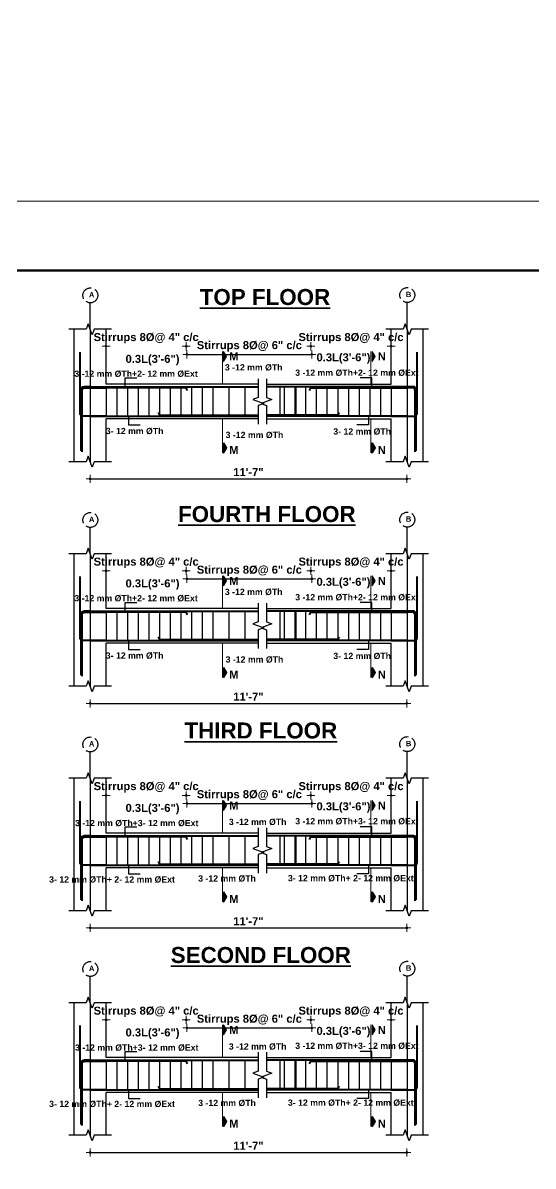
# Model space of a CAD drawing. Header units: inches. Extents: x -12071822 to 12321209, y -1222525 to 1319227.
# Drawn here: x 128736 to 129119, y 49576 to 50433 of the extents above; entities that cross this region are included whole.
import ezdxf
from ezdxf.enums import TextEntityAlignment as Align

# ---------------------------------------------------------------- set-up
doc = ezdxf.new("R2010")
doc.units = ezdxf.units.IN
doc.header["$MEASUREMENT"] = 0
doc.header["$PDMODE"] = 35
doc.linetypes.add('ACAD_ISO02W100', pattern=[15, 12, -3])
for name, color, linetype, lineweight in [('BAR', 5, 'Continuous', 40), ('BORDER', 7, 'Continuous', 60), ('Dimension', 130, 'Continuous', 9), ('Hatch', 9, 'Continuous', 9), ('HATCH1', 4, 'ACAD_ISO02W100', 13), ('TEXT', 255, 'Continuous', 35), ('Window', 3, 'Continuous', 0), ('Windows', 151, 'Continuous', 15)]:
    doc.layers.add(name, color=color, linetype=linetype, lineweight=lineweight)
doc.layers.add('STIRRUP', color=10, linetype='Continuous')
doc.styles.add('1.8 str', font='times.ttf', dxfattribs={"width": 0.8, "height": 6})
doc.styles.add('STYLE1', font='arialbd.ttf')
doc.dimstyles.new('1.4', dxfattribs={"dimscale": 0, "dimtxt": 6, "dimasz": 0.5, "dimexe": 2, "dimexo": 9, "dimgap": 2, "dimtad": 1, "dimdec": 0, "dimlfac": 0.5, "dimzin": 3, "dimdsep": 46, "dimlunit": 4, "dimtxsty": '1.8 str', "dimblk": 'DIM', "dimcen": 3, "dimdle": 3, "dimse1": 1, "dimse2": 1, "dimclrd": 256, "dimclre": 256, "dimclrt": 7, "dimadec": 1, "dimazin": 2, "dimtfac": 1, "dimtdec": 0, "dimtix": 1, "dimtofl": 0, "dimtmove": 2, "dimatfit": 3, "dimldrblk": 'ARROW', "dimfxl": 2, "dimfrac": 2, "dimtolj": 2, "dimtzin": 0, "dimarcsym": 0})

# ---------------------------------------------------------------- blocks, each defined once
blk = doc.blocks.new('DIM')
at = {"layer": 'Dimension'}
h = blk.add_hatch(color=256, dxfattribs=at)
h.paths.add_polyline_path([(0, 1.3), (0, 0), (1.3, 0, 0.414214)])
h.paths.add_polyline_path([(1.3, 0), (0, 0), (0, -1.3, 0.414214)])
h.paths.add_polyline_path([(0, 0), (-1.3, 0, 0.414214), (0, -1.3)])
h.paths.add_polyline_path([(0, 1.3, 0.414214), (-1.3, 0), (0, 0)])
for p, q in [((-6, 0), (6, 0)), ((0, 6), (0, -6))]:
    blk.add_line(p, q, dxfattribs=at)
blk.add_circle((0, 0), 1.28, dxfattribs=at)
blk = doc.blocks.new('*D2330')
at = {"layer": 'Defpoints', "color": 0, "ltscale": 10, "transparency": 16777216}
for p in [(128798.8, 49685.59), (128798.8, 49672.05), (128858.8, 49654.54)]:
    blk.add_point(p, dxfattribs=at)
at = {"layer": 'Dimension', "lineweight": -2, "ltscale": 10, "transparency": 16777216}
for p, q in [((128798.3, 49685.59), (128797.8, 49685.59)), ((128859.3, 49685.59), (128859.8, 49685.59))]:
    blk.add_line(p, q, dxfattribs=at)
at = {"layer": 'Dimension', "lineweight": -2, "ltscale": 10, "transparency": 16777216, "xscale": 0.5, "yscale": 0.5, "zscale": 0.5}
blk.add_blockref('DIM', (128798.8, 49685.59), dxfattribs=at)
at = {"layer": 'Dimension', "lineweight": -2, "ltscale": 10, "transparency": 16777216, "xscale": 0.5, "yscale": 0.5, "zscale": 0.5, "rotation": 180}
blk.add_blockref('DIM', (128858.8, 49685.59), dxfattribs=at)
at = {"layer": 'Dimension', "color": 7, "ltscale": 10, "transparency": 16777216, "insert": (128828.8, 49691.62), "char_height": 6, "attachment_point": 5, "style": 'STYLE1'}
blk.add_mtext('\\A2;Stirrups 8%%C@ 4" c/c', dxfattribs=at)
blk = doc.blocks.new('ARROW')
at = {"layer": 'Hatch'}
h = blk.add_hatch(color=256, dxfattribs=at)
h.dxf.hatch_style = 1
h.paths.add_polyline_path([(12191115.8, -1270860.1), (12191485.4, -1270660.1), (12191115.8, -1270660.1)])
for p, q in [((12191115.8, -1270860.1), (12191115.8, -1270060.1)), ((12191015.8, -1270160.1), (12196382.9, -1270160.1)), ((12191485.4, -1270660.1), (12190746.1, -1270660.1)), ((12190746.1, -1270660.1), (12191115.8, -1270860.1)), ((12191485.4, -1270660.1), (12191115.8, -1270860.1))]:
    blk.add_line(p, q, dxfattribs=at)
blk = doc.blocks.new('*D2331')
at = {"layer": 'Defpoints', "color": 0, "ltscale": 10, "transparency": 16777216}
for p in [(129012.36, 49685.59), (129012.36, 49672.05), (128952.36, 49654.54)]:
    blk.add_point(p, dxfattribs=at)
at = {"layer": 'Dimension', "lineweight": -2, "ltscale": 10, "transparency": 16777216}
for p, q in [((128951.86, 49685.59), (128951.36, 49685.59)), ((129012.86, 49685.59), (129013.36, 49685.59))]:
    blk.add_line(p, q, dxfattribs=at)
at = {"layer": 'Dimension', "lineweight": -2, "ltscale": 10, "transparency": 16777216, "xscale": 0.5, "yscale": 0.5, "zscale": 0.5}
blk.add_blockref('DIM', (128952.36, 49685.59), dxfattribs=at)
at = {"layer": 'Dimension', "lineweight": -2, "ltscale": 10, "transparency": 16777216, "xscale": 0.5, "yscale": 0.5, "zscale": 0.5, "rotation": 180}
blk.add_blockref('DIM', (129012.36, 49685.59), dxfattribs=at)
at = {"layer": 'Dimension', "color": 7, "ltscale": 10, "transparency": 16777216, "insert": (128982.36, 49691.62), "char_height": 6, "attachment_point": 5, "style": 'STYLE1'}
blk.add_mtext('\\A2;Stirrups 8%%C@ 4" c/c', dxfattribs=at)
blk = doc.blocks.new('*D2332')
at = {"layer": 'Defpoints', "color": 0, "ltscale": 10, "transparency": 16777216}
for p in [(128952.95, 49679.56), (128859.38, 49648.13), (128952.95, 49648.13)]:
    blk.add_point(p, dxfattribs=at)
at = {"layer": 'Dimension', "lineweight": -2, "ltscale": 10, "transparency": 16777216}
blk.add_line((128859.88, 49679.56), (128952.45, 49679.56), dxfattribs=at)
at = {"layer": 'Dimension', "lineweight": -2, "ltscale": 10, "transparency": 16777216, "xscale": 0.5, "yscale": 0.5, "zscale": 0.5, "rotation": 180}
blk.add_blockref('DIM', (128859.38, 49679.56), dxfattribs=at)
at = {"layer": 'Dimension', "lineweight": -2, "ltscale": 10, "transparency": 16777216, "xscale": 0.5, "yscale": 0.5, "zscale": 0.5}
blk.add_blockref('DIM', (128952.95, 49679.56), dxfattribs=at)
at = {"layer": 'Dimension', "color": 7, "ltscale": 10, "transparency": 16777216, "insert": (128906.16, 49685.59), "char_height": 6, "attachment_point": 5, "style": 'STYLE1'}
blk.add_mtext('\\A2;Stirrups 8%%C@ 6" c/c', dxfattribs=at)
blk = doc.blocks.new('*D2333')
at = {"layer": 'Defpoints', "color": 0, "ltscale": 10, "transparency": 16777216}
for p in [(128798.8, 49853.89), (128798.8, 49840.34), (128858.8, 49822.83)]:
    blk.add_point(p, dxfattribs=at)
at = {"layer": 'Dimension', "lineweight": -2, "ltscale": 10, "transparency": 16777216}
for p, q in [((128798.3, 49853.89), (128797.8, 49853.89)), ((128859.3, 49853.89), (128859.8, 49853.89))]:
    blk.add_line(p, q, dxfattribs=at)
at = {"layer": 'Dimension', "lineweight": -2, "ltscale": 10, "transparency": 16777216, "xscale": 0.5, "yscale": 0.5, "zscale": 0.5}
blk.add_blockref('DIM', (128798.8, 49853.89), dxfattribs=at)
at = {"layer": 'Dimension', "lineweight": -2, "ltscale": 10, "transparency": 16777216, "xscale": 0.5, "yscale": 0.5, "zscale": 0.5, "rotation": 180}
blk.add_blockref('DIM', (128858.8, 49853.89), dxfattribs=at)
at = {"layer": 'Dimension', "color": 7, "ltscale": 10, "transparency": 16777216, "insert": (128828.8, 49859.91), "char_height": 6, "attachment_point": 5, "style": 'STYLE1'}
blk.add_mtext('\\A2;Stirrups 8%%C@ 4" c/c', dxfattribs=at)
blk = doc.blocks.new('*D2334')
at = {"layer": 'Defpoints', "color": 0, "ltscale": 10, "transparency": 16777216}
for p in [(129012.36, 49853.89), (129012.36, 49840.34), (128952.36, 49822.83)]:
    blk.add_point(p, dxfattribs=at)
at = {"layer": 'Dimension', "lineweight": -2, "ltscale": 10, "transparency": 16777216}
for p, q in [((128951.86, 49853.89), (128951.36, 49853.89)), ((129012.86, 49853.89), (129013.36, 49853.89))]:
    blk.add_line(p, q, dxfattribs=at)
at = {"layer": 'Dimension', "lineweight": -2, "ltscale": 10, "transparency": 16777216, "xscale": 0.5, "yscale": 0.5, "zscale": 0.5}
blk.add_blockref('DIM', (128952.36, 49853.89), dxfattribs=at)
at = {"layer": 'Dimension', "lineweight": -2, "ltscale": 10, "transparency": 16777216, "xscale": 0.5, "yscale": 0.5, "zscale": 0.5, "rotation": 180}
blk.add_blockref('DIM', (129012.36, 49853.89), dxfattribs=at)
at = {"layer": 'Dimension', "color": 7, "ltscale": 10, "transparency": 16777216, "insert": (128982.36, 49859.91), "char_height": 6, "attachment_point": 5, "style": 'STYLE1'}
blk.add_mtext('\\A2;Stirrups 8%%C@ 4" c/c', dxfattribs=at)
blk = doc.blocks.new('*D2335')
at = {"layer": 'Defpoints', "color": 0, "ltscale": 10, "transparency": 16777216}
for p in [(128952.95, 49847.85), (128859.38, 49816.43), (128952.95, 49816.43)]:
    blk.add_point(p, dxfattribs=at)
at = {"layer": 'Dimension', "lineweight": -2, "ltscale": 10, "transparency": 16777216}
blk.add_line((128859.88, 49847.85), (128952.45, 49847.85), dxfattribs=at)
at = {"layer": 'Dimension', "lineweight": -2, "ltscale": 10, "transparency": 16777216, "xscale": 0.5, "yscale": 0.5, "zscale": 0.5, "rotation": 180}
blk.add_blockref('DIM', (128859.38, 49847.85), dxfattribs=at)
at = {"layer": 'Dimension', "lineweight": -2, "ltscale": 10, "transparency": 16777216, "xscale": 0.5, "yscale": 0.5, "zscale": 0.5}
blk.add_blockref('DIM', (128952.95, 49847.85), dxfattribs=at)
at = {"layer": 'Dimension', "color": 7, "ltscale": 10, "transparency": 16777216, "insert": (128906.16, 49853.88), "char_height": 6, "attachment_point": 5, "style": 'STYLE1'}
blk.add_mtext('\\A2;Stirrups 8%%C@ 6" c/c', dxfattribs=at)
blk = doc.blocks.new('*D2410')
at = {"layer": 'Defpoints', "color": 0, "ltscale": 10, "transparency": 16777216}
for p in [(128798.8, 50022.18), (128798.8, 50008.64), (128858.8, 49991.12)]:
    blk.add_point(p, dxfattribs=at)
at = {"layer": 'Dimension', "lineweight": -2, "ltscale": 10, "transparency": 16777216}
for p, q in [((128798.3, 50022.18), (128797.8, 50022.18)), ((128859.3, 50022.18), (128859.8, 50022.18))]:
    blk.add_line(p, q, dxfattribs=at)
at = {"layer": 'Dimension', "lineweight": -2, "ltscale": 10, "transparency": 16777216, "xscale": 0.5, "yscale": 0.5, "zscale": 0.5}
blk.add_blockref('DIM', (128798.8, 50022.18), dxfattribs=at)
at = {"layer": 'Dimension', "lineweight": -2, "ltscale": 10, "transparency": 16777216, "xscale": 0.5, "yscale": 0.5, "zscale": 0.5, "rotation": 180}
blk.add_blockref('DIM', (128858.8, 50022.18), dxfattribs=at)
at = {"layer": 'Dimension', "color": 7, "ltscale": 10, "transparency": 16777216, "insert": (128828.8, 50028.2), "char_height": 6, "attachment_point": 5, "style": 'STYLE1'}
blk.add_mtext('\\A2;Stirrups 8%%C@ 4" c/c', dxfattribs=at)
blk = doc.blocks.new('*D2411')
at = {"layer": 'Defpoints', "color": 0, "ltscale": 10, "transparency": 16777216}
for p in [(129012.36, 50022.18), (129012.36, 50008.64), (128952.36, 49991.12)]:
    blk.add_point(p, dxfattribs=at)
at = {"layer": 'Dimension', "lineweight": -2, "ltscale": 10, "transparency": 16777216}
for p, q in [((128951.86, 50022.18), (128951.36, 50022.18)), ((129012.86, 50022.18), (129013.36, 50022.18))]:
    blk.add_line(p, q, dxfattribs=at)
at = {"layer": 'Dimension', "lineweight": -2, "ltscale": 10, "transparency": 16777216, "xscale": 0.5, "yscale": 0.5, "zscale": 0.5}
blk.add_blockref('DIM', (128952.36, 50022.18), dxfattribs=at)
at = {"layer": 'Dimension', "lineweight": -2, "ltscale": 10, "transparency": 16777216, "xscale": 0.5, "yscale": 0.5, "zscale": 0.5, "rotation": 180}
blk.add_blockref('DIM', (129012.36, 50022.18), dxfattribs=at)
at = {"layer": 'Dimension', "color": 7, "ltscale": 10, "transparency": 16777216, "insert": (128982.36, 50028.2), "char_height": 6, "attachment_point": 5, "style": 'STYLE1'}
blk.add_mtext('\\A2;Stirrups 8%%C@ 4" c/c', dxfattribs=at)
blk = doc.blocks.new('*D2412')
at = {"layer": 'Defpoints', "color": 0, "ltscale": 10, "transparency": 16777216}
for p in [(128952.95, 50016.15), (128859.38, 49984.72), (128952.95, 49984.72)]:
    blk.add_point(p, dxfattribs=at)
at = {"layer": 'Dimension', "lineweight": -2, "ltscale": 10, "transparency": 16777216}
blk.add_line((128859.88, 50016.15), (128952.45, 50016.15), dxfattribs=at)
at = {"layer": 'Dimension', "lineweight": -2, "ltscale": 10, "transparency": 16777216, "xscale": 0.5, "yscale": 0.5, "zscale": 0.5, "rotation": 180}
blk.add_blockref('DIM', (128859.38, 50016.15), dxfattribs=at)
at = {"layer": 'Dimension', "lineweight": -2, "ltscale": 10, "transparency": 16777216, "xscale": 0.5, "yscale": 0.5, "zscale": 0.5}
blk.add_blockref('DIM', (128952.95, 50016.15), dxfattribs=at)
at = {"layer": 'Dimension', "color": 7, "ltscale": 10, "transparency": 16777216, "insert": (128906.16, 50022.17), "char_height": 6, "attachment_point": 5, "style": 'STYLE1'}
blk.add_mtext('\\A2;Stirrups 8%%C@ 6" c/c', dxfattribs=at)
blk = doc.blocks.new('*D2413')
at = {"layer": 'Defpoints', "color": 0, "ltscale": 10, "transparency": 16777216}
for p in [(128786.8, 49599.1), (129024.15, 49599.1), (129024.15, 49586.28)]:
    blk.add_point(p, dxfattribs=at)
at = {"layer": 'Dimension', "lineweight": -2, "ltscale": 10, "transparency": 16777216}
blk.add_line((128787.3, 49586.28), (129023.65, 49586.28), dxfattribs=at)
at = {"layer": 'Dimension', "lineweight": -2, "ltscale": 10, "transparency": 16777216, "xscale": 0.5, "yscale": 0.5, "zscale": 0.5, "rotation": 180}
blk.add_blockref('DIM', (128786.8, 49586.28), dxfattribs=at)
at = {"layer": 'Dimension', "lineweight": -2, "ltscale": 10, "transparency": 16777216, "xscale": 0.5, "yscale": 0.5, "zscale": 0.5}
blk.add_blockref('DIM', (129024.15, 49586.28), dxfattribs=at)
at = {"layer": 'Dimension', "color": 7, "ltscale": 10, "transparency": 16777216, "insert": (128905.47, 49591.3), "char_height": 6, "attachment_point": 5, "style": 'STYLE1'}
blk.add_mtext('\\A2;11\'-7"', dxfattribs=at)
blk = doc.blocks.new('*D2414')
at = {"layer": 'Defpoints', "color": 0, "ltscale": 10, "transparency": 16777216}
for p in [(128786.8, 49767.39), (129024.15, 49767.39), (129024.15, 49754.58)]:
    blk.add_point(p, dxfattribs=at)
at = {"layer": 'Dimension', "lineweight": -2, "ltscale": 10, "transparency": 16777216}
blk.add_line((128787.3, 49754.58), (129023.65, 49754.58), dxfattribs=at)
at = {"layer": 'Dimension', "lineweight": -2, "ltscale": 10, "transparency": 16777216, "xscale": 0.5, "yscale": 0.5, "zscale": 0.5, "rotation": 180}
blk.add_blockref('DIM', (128786.8, 49754.58), dxfattribs=at)
at = {"layer": 'Dimension', "lineweight": -2, "ltscale": 10, "transparency": 16777216, "xscale": 0.5, "yscale": 0.5, "zscale": 0.5}
blk.add_blockref('DIM', (129024.15, 49754.58), dxfattribs=at)
at = {"layer": 'Dimension', "color": 7, "ltscale": 10, "transparency": 16777216, "insert": (128905.47, 49759.59), "char_height": 6, "attachment_point": 5, "style": 'STYLE1'}
blk.add_mtext('\\A2;11\'-7"', dxfattribs=at)
blk = doc.blocks.new('*D2415')
at = {"layer": 'Defpoints', "color": 0, "ltscale": 10, "transparency": 16777216}
for p in [(128786.8, 49935.68), (129024.15, 49935.68), (129024.15, 49922.87)]:
    blk.add_point(p, dxfattribs=at)
at = {"layer": 'Dimension', "lineweight": -2, "ltscale": 10, "transparency": 16777216}
blk.add_line((128787.3, 49922.87), (129023.65, 49922.87), dxfattribs=at)
at = {"layer": 'Dimension', "lineweight": -2, "ltscale": 10, "transparency": 16777216, "xscale": 0.5, "yscale": 0.5, "zscale": 0.5, "rotation": 180}
blk.add_blockref('DIM', (128786.8, 49922.87), dxfattribs=at)
at = {"layer": 'Dimension', "lineweight": -2, "ltscale": 10, "transparency": 16777216, "xscale": 0.5, "yscale": 0.5, "zscale": 0.5}
blk.add_blockref('DIM', (129024.15, 49922.87), dxfattribs=at)
at = {"layer": 'Dimension', "color": 7, "ltscale": 10, "transparency": 16777216, "insert": (128905.47, 49927.88), "char_height": 6, "attachment_point": 5, "style": 'STYLE1'}
blk.add_mtext('\\A2;11\'-7"', dxfattribs=at)
blk = doc.blocks.new('*D2684')
at = {"layer": 'Defpoints', "color": 0, "ltscale": 10, "transparency": 16777216}
for p in [(128798.8, 50190.47), (128798.8, 50176.93), (128858.8, 50159.41)]:
    blk.add_point(p, dxfattribs=at)
at = {"layer": 'Dimension', "lineweight": -2, "ltscale": 10, "transparency": 16777216}
for p, q in [((128798.3, 50190.47), (128797.8, 50190.47)), ((128859.3, 50190.47), (128859.8, 50190.47))]:
    blk.add_line(p, q, dxfattribs=at)
at = {"layer": 'Dimension', "lineweight": -2, "ltscale": 10, "transparency": 16777216, "xscale": 0.5, "yscale": 0.5, "zscale": 0.5}
blk.add_blockref('DIM', (128798.8, 50190.47), dxfattribs=at)
at = {"layer": 'Dimension', "lineweight": -2, "ltscale": 10, "transparency": 16777216, "xscale": 0.5, "yscale": 0.5, "zscale": 0.5, "rotation": 180}
blk.add_blockref('DIM', (128858.8, 50190.47), dxfattribs=at)
at = {"layer": 'Dimension', "color": 7, "ltscale": 10, "transparency": 16777216, "insert": (128828.8, 50196.5), "char_height": 6, "attachment_point": 5, "style": 'STYLE1'}
blk.add_mtext('\\A2;Stirrups 8%%C@ 4" c/c', dxfattribs=at)
blk = doc.blocks.new('*D2685')
at = {"layer": 'Defpoints', "color": 0, "ltscale": 10, "transparency": 16777216}
for p in [(129012.36, 50190.47), (129012.36, 50176.93), (128952.36, 50159.41)]:
    blk.add_point(p, dxfattribs=at)
at = {"layer": 'Dimension', "lineweight": -2, "ltscale": 10, "transparency": 16777216}
for p, q in [((128951.86, 50190.47), (128951.36, 50190.47)), ((129012.86, 50190.47), (129013.36, 50190.47))]:
    blk.add_line(p, q, dxfattribs=at)
at = {"layer": 'Dimension', "lineweight": -2, "ltscale": 10, "transparency": 16777216, "xscale": 0.5, "yscale": 0.5, "zscale": 0.5}
blk.add_blockref('DIM', (128952.36, 50190.47), dxfattribs=at)
at = {"layer": 'Dimension', "lineweight": -2, "ltscale": 10, "transparency": 16777216, "xscale": 0.5, "yscale": 0.5, "zscale": 0.5, "rotation": 180}
blk.add_blockref('DIM', (129012.36, 50190.47), dxfattribs=at)
at = {"layer": 'Dimension', "color": 7, "ltscale": 10, "transparency": 16777216, "insert": (128982.36, 50196.5), "char_height": 6, "attachment_point": 5, "style": 'STYLE1'}
blk.add_mtext('\\A2;Stirrups 8%%C@ 4" c/c', dxfattribs=at)
blk = doc.blocks.new('*D2686')
at = {"layer": 'Defpoints', "color": 0, "ltscale": 10, "transparency": 16777216}
for p in [(128952.95, 50184.44), (128859.38, 50153.01), (128952.95, 50153.01)]:
    blk.add_point(p, dxfattribs=at)
at = {"layer": 'Dimension', "lineweight": -2, "ltscale": 10, "transparency": 16777216}
blk.add_line((128859.88, 50184.44), (128952.45, 50184.44), dxfattribs=at)
at = {"layer": 'Dimension', "lineweight": -2, "ltscale": 10, "transparency": 16777216, "xscale": 0.5, "yscale": 0.5, "zscale": 0.5, "rotation": 180}
blk.add_blockref('DIM', (128859.38, 50184.44), dxfattribs=at)
at = {"layer": 'Dimension', "lineweight": -2, "ltscale": 10, "transparency": 16777216, "xscale": 0.5, "yscale": 0.5, "zscale": 0.5}
blk.add_blockref('DIM', (128952.95, 50184.44), dxfattribs=at)
at = {"layer": 'Dimension', "color": 7, "ltscale": 10, "transparency": 16777216, "insert": (128906.16, 50190.46), "char_height": 6, "attachment_point": 5, "style": 'STYLE1'}
blk.add_mtext('\\A2;Stirrups 8%%C@ 6" c/c', dxfattribs=at)
blk = doc.blocks.new('*D2687')
at = {"layer": 'Defpoints', "color": 0, "ltscale": 10, "transparency": 16777216}
for p in [(128786.8, 50103.97), (129024.15, 50103.97), (129024.15, 50091.16)]:
    blk.add_point(p, dxfattribs=at)
at = {"layer": 'Dimension', "lineweight": -2, "ltscale": 10, "transparency": 16777216}
blk.add_line((128787.3, 50091.16), (129023.65, 50091.16), dxfattribs=at)
at = {"layer": 'Dimension', "lineweight": -2, "ltscale": 10, "transparency": 16777216, "xscale": 0.5, "yscale": 0.5, "zscale": 0.5, "rotation": 180}
blk.add_blockref('DIM', (128786.8, 50091.16), dxfattribs=at)
at = {"layer": 'Dimension', "lineweight": -2, "ltscale": 10, "transparency": 16777216, "xscale": 0.5, "yscale": 0.5, "zscale": 0.5}
blk.add_blockref('DIM', (129024.15, 50091.16), dxfattribs=at)
at = {"layer": 'Dimension', "color": 7, "ltscale": 10, "transparency": 16777216, "insert": (128905.47, 50096.17), "char_height": 6, "attachment_point": 5, "style": 'STYLE1'}
blk.add_mtext('\\A2;11\'-7"', dxfattribs=at)

msp = doc.modelspace()

# ---------------------------------------------------------------- hatches: boundary and pattern name
at = {"layer": 'TEXT', "ltscale": 10}
for points in [[(128886.78, 50186.71), (128886.78, 50179.21), (128889.09, 50182.96)], [(128998.16, 50186.71), (128998.16, 50179.21), (129000.47, 50182.96)], [(128886.78, 50110.57), (128886.78, 50118.07), (128889.09, 50114.32)], [(128998.16, 50110.57), (128998.16, 50118.07), (129000.47, 50114.32)], [(128886.78, 50018.42), (128886.78, 50010.92), (128889.09, 50014.67)], [(128998.16, 50018.42), (128998.16, 50010.92), (129000.47, 50014.67)], [(128886.78, 49942.28), (128886.78, 49949.78), (128889.09, 49946.03)], [(128998.16, 49942.28), (128998.16, 49949.78), (129000.47, 49946.03)], [(128886.78, 49850.13), (128886.78, 49842.63), (128889.09, 49846.38)], [(128998.16, 49850.13), (128998.16, 49842.63), (129000.47, 49846.38)], [(128886.78, 49773.99), (128886.78, 49781.49), (128889.09, 49777.74)], [(128998.16, 49773.99), (128998.16, 49781.49), (129000.47, 49777.74)], [(128886.78, 49681.83), (128886.78, 49674.33), (128889.09, 49678.08)], [(128998.16, 49681.83), (128998.16, 49674.33), (129000.47, 49678.08)], [(128886.78, 49605.7), (128886.78, 49613.2), (128889.09, 49609.45)], [(128998.16, 49605.7), (128998.16, 49613.2), (129000.47, 49609.45)]]:
    msp.add_hatch(color=256, dxfattribs=at).paths.add_polyline_path(points)

# ---------------------------------------------------------------- linework, layer by layer
for p, q in [((128786.8, 50203.33), (128786.8, 50223.28)), ((129024.36, 50203.33), (129024.36, 50223.28)), ((128786.8, 50203.33), (128786.8, 50103.97)), ((129024.36, 50203.33), (129024.36, 50103.97)), ((128786.8, 50035.04), (128786.8, 50054.99)), ((129024.36, 50035.04), (129024.36, 50054.99)), ((128786.8, 50035.04), (128786.8, 49935.68)), ((129024.36, 50035.04), (129024.36, 49935.68)), ((128786.8, 49866.75), (128786.8, 49886.7)), ((129024.36, 49866.75), (129024.36, 49886.7)), ((128786.8, 49866.75), (128786.8, 49767.39)), ((129024.36, 49866.75), (129024.36, 49767.39)), ((128786.8, 49698.45), (128786.8, 49718.41)), ((129024.36, 49698.45), (129024.36, 49718.41)), ((128786.8, 49698.45), (128786.8, 49599.1)), ((129024.36, 49698.45), (129024.36, 49599.1))]:
    msp.add_line(p, q)
at = {"ltscale": 10}
for p, q in [((128774.8, 50103.97), (128774.8, 50203.33)), ((128798.8, 50162.16), (128798.8, 50203.33)), ((129012.36, 50162.16), (129012.36, 50203.33)), ((129036.36, 50159.41), (129036.36, 50203.33)), ((128912.8, 50162.16), (128798.8, 50162.16)), ((128919.01, 50162.16), (129012.36, 50162.16)), ((129036.36, 50103.97), (129036.36, 50159.41)), ((128912.8, 50136.16), (128798.8, 50136.16)), ((128798.8, 50103.97), (128798.8, 50136.16)), ((128919.01, 50136.16), (129012.36, 50136.16)), ((129012.36, 50103.97), (129012.36, 50136.16)), ((128774.8, 49935.68), (128774.8, 50035.04)), ((128798.8, 49993.87), (128798.8, 50035.04)), ((129012.36, 49993.87), (129012.36, 50035.04)), ((129036.36, 49991.12), (129036.36, 50035.04)), ((128912.8, 49993.87), (128798.8, 49993.87)), ((128919.01, 49993.87), (129012.36, 49993.87)), ((129036.36, 49935.68), (129036.36, 49991.12)), ((128912.8, 49967.87), (128798.8, 49967.87)), ((128798.8, 49935.68), (128798.8, 49967.87)), ((128919.01, 49967.87), (129012.36, 49967.87)), ((129012.36, 49935.68), (129012.36, 49967.87)), ((128774.8, 49767.39), (128774.8, 49866.75)), ((128798.8, 49825.58), (128798.8, 49866.75)), ((129012.36, 49825.58), (129012.36, 49866.75)), ((129036.36, 49822.83), (129036.36, 49866.75)), ((128912.8, 49825.58), (128798.8, 49825.58)), ((128919.01, 49825.58), (129012.36, 49825.58)), ((129036.36, 49767.39), (129036.36, 49822.83)), ((128912.8, 49799.58), (128798.8, 49799.58)), ((128798.8, 49767.39), (128798.8, 49799.58)), ((128919.01, 49799.58), (129012.36, 49799.58)), ((129012.36, 49767.39), (129012.36, 49799.58)), ((128774.8, 49599.1), (128774.8, 49698.45)), ((128798.8, 49657.29), (128798.8, 49698.45)), ((129012.36, 49657.29), (129012.36, 49698.45)), ((129036.36, 49654.54), (129036.36, 49698.45)), ((128912.8, 49657.29), (128798.8, 49657.29)), ((128919.01, 49657.29), (129012.36, 49657.29)), ((129036.36, 49599.1), (129036.36, 49654.54)), ((128912.8, 49631.29), (128798.8, 49631.29)), ((128798.8, 49599.1), (128798.8, 49631.29)), ((128919.01, 49631.29), (129012.36, 49631.29)), ((129012.36, 49599.1), (129012.36, 49631.29))]:
    msp.add_line(p, q, dxfattribs=at)
at = {"linetype": 'Continuous', "ltscale": 10}
for points in [[(128802.8, 50203.33), (128789.8, 50203.33), (128788.3, 50199.21), (128785.3, 50207.45), (128783.8, 50203.33), (128770.8, 50203.33)], [(129040.36, 50203.33), (129027.36, 50203.33), (129025.86, 50199.21), (129022.86, 50207.45), (129021.36, 50203.33), (129008.36, 50203.33)], [(128912.8, 50166.16), (128912.8, 50152.16), (128908.67, 50150.66), (128916.92, 50147.66), (128912.8, 50146.16), (128912.8, 50132.16)], [(128912.8, 50166.16), (128912.8, 50152.16), (128908.67, 50150.66), (128916.92, 50147.66), (128912.8, 50146.16), (128912.8, 50132.16)], [(128919.01, 50166.16), (128919.01, 50152.16), (128923.13, 50150.66), (128914.89, 50147.66), (128919.01, 50146.16), (128919.01, 50132.16)], [(128919.01, 50166.16), (128919.01, 50152.16), (128923.13, 50150.66), (128914.89, 50147.66), (128919.01, 50146.16), (128919.01, 50132.16)], [(128802.8, 50103.97), (128789.8, 50103.97), (128788.3, 50099.85), (128785.3, 50108.09), (128783.8, 50103.97), (128770.8, 50103.97)], [(129040.36, 50103.97), (129027.36, 50103.97), (129025.86, 50099.85), (129022.86, 50108.09), (129021.36, 50103.97), (129008.36, 50103.97)], [(128802.8, 50035.04), (128789.8, 50035.04), (128788.3, 50030.92), (128785.3, 50039.16), (128783.8, 50035.04), (128770.8, 50035.04)], [(129040.36, 50035.04), (129027.36, 50035.04), (129025.86, 50030.92), (129022.86, 50039.16), (129021.36, 50035.04), (129008.36, 50035.04)], [(128912.8, 49997.87), (128912.8, 49983.87), (128908.67, 49982.37), (128916.92, 49979.37), (128912.8, 49977.87), (128912.8, 49963.87)], [(128912.8, 49997.87), (128912.8, 49983.87), (128908.67, 49982.37), (128916.92, 49979.37), (128912.8, 49977.87), (128912.8, 49963.87)], [(128919.01, 49997.87), (128919.01, 49983.87), (128923.13, 49982.37), (128914.89, 49979.37), (128919.01, 49977.87), (128919.01, 49963.87)], [(128919.01, 49997.87), (128919.01, 49983.87), (128923.13, 49982.37), (128914.89, 49979.37), (128919.01, 49977.87), (128919.01, 49963.87)], [(128802.8, 49935.68), (128789.8, 49935.68), (128788.3, 49931.56), (128785.3, 49939.8), (128783.8, 49935.68), (128770.8, 49935.68)], [(129040.36, 49935.68), (129027.36, 49935.68), (129025.86, 49931.56), (129022.86, 49939.8), (129021.36, 49935.68), (129008.36, 49935.68)], [(128802.8, 49866.75), (128789.8, 49866.75), (128788.3, 49862.62), (128785.3, 49870.87), (128783.8, 49866.75), (128770.8, 49866.75)], [(129040.36, 49866.75), (129027.36, 49866.75), (129025.86, 49862.62), (129022.86, 49870.87), (129021.36, 49866.75), (129008.36, 49866.75)], [(128912.8, 49829.58), (128912.8, 49815.58), (128908.67, 49814.08), (128916.92, 49811.08), (128912.8, 49809.58), (128912.8, 49795.58)], [(128912.8, 49829.58), (128912.8, 49815.58), (128908.67, 49814.08), (128916.92, 49811.08), (128912.8, 49809.58), (128912.8, 49795.58)], [(128919.01, 49829.58), (128919.01, 49815.58), (128923.13, 49814.08), (128914.89, 49811.08), (128919.01, 49809.58), (128919.01, 49795.58)], [(128919.01, 49829.58), (128919.01, 49815.58), (128923.13, 49814.08), (128914.89, 49811.08), (128919.01, 49809.58), (128919.01, 49795.58)], [(128802.8, 49767.39), (128789.8, 49767.39), (128788.3, 49763.27), (128785.3, 49771.51), (128783.8, 49767.39), (128770.8, 49767.39)], [(129040.36, 49767.39), (129027.36, 49767.39), (129025.86, 49763.27), (129022.86, 49771.51), (129021.36, 49767.39), (129008.36, 49767.39)], [(128802.8, 49698.45), (128789.8, 49698.45), (128788.3, 49694.33), (128785.3, 49702.57), (128783.8, 49698.45), (128770.8, 49698.45)], [(129040.36, 49698.45), (129027.36, 49698.45), (129025.86, 49694.33), (129022.86, 49702.57), (129021.36, 49698.45), (129008.36, 49698.45)], [(128912.8, 49661.29), (128912.8, 49647.29), (128908.67, 49645.79), (128916.92, 49642.79), (128912.8, 49641.29), (128912.8, 49627.29)], [(128912.8, 49661.29), (128912.8, 49647.29), (128908.67, 49645.79), (128916.92, 49642.79), (128912.8, 49641.29), (128912.8, 49627.29)], [(128919.01, 49661.29), (128919.01, 49647.29), (128923.13, 49645.79), (128914.89, 49642.79), (128919.01, 49641.29), (128919.01, 49627.29)], [(128919.01, 49661.29), (128919.01, 49647.29), (128923.13, 49645.79), (128914.89, 49642.79), (128919.01, 49641.29), (128919.01, 49627.29)], [(128802.8, 49599.1), (128789.8, 49599.1), (128788.3, 49594.97), (128785.3, 49603.22), (128783.8, 49599.1), (128770.8, 49599.1)], [(129040.36, 49599.1), (129027.36, 49599.1), (129025.86, 49594.97), (129022.86, 49603.22), (129021.36, 49599.1), (129008.36, 49599.1)]]:
    msp.add_lwpolyline(points, dxfattribs=at)
at = {"layer": 'BAR', "ltscale": 10}
for p, q in [((128786.8, 50160.16), (128782.06, 50160.16)), ((128786.8, 50160.16), (128912.8, 50160.16)), ((129024.36, 50160.16), (128919.01, 50160.16)), ((128786.8, 50138.16), (128780.8, 50138.16)), ((128786.8, 50138.16), (128912.8, 50138.16)), ((129024.36, 50138.16), (128919.01, 50138.16)), ((128786.8, 49991.87), (128782.06, 49991.87)), ((128786.8, 49991.87), (128912.8, 49991.87)), ((129024.36, 49991.87), (128919.01, 49991.87)), ((128786.8, 49969.87), (128780.8, 49969.87)), ((128786.8, 49969.87), (128912.8, 49969.87)), ((129024.36, 49969.87), (128919.01, 49969.87)), ((128786.8, 49823.58), (128782.06, 49823.58)), ((128786.8, 49823.58), (128912.8, 49823.58)), ((129024.36, 49823.58), (128919.01, 49823.58)), ((128786.8, 49801.58), (128780.8, 49801.58)), ((128786.8, 49801.58), (128912.8, 49801.58)), ((129024.36, 49801.58), (128919.01, 49801.58)), ((128786.8, 49655.29), (128782.06, 49655.29)), ((128786.8, 49655.29), (128912.8, 49655.29)), ((129024.36, 49655.29), (128919.01, 49655.29)), ((128786.8, 49633.29), (128780.8, 49633.29)), ((128786.8, 49633.29), (128912.8, 49633.29)), ((129024.36, 49633.29), (128919.01, 49633.29))]:
    msp.add_line(p, q, dxfattribs=at)
for points in [[(128798.8, 50138.16), (128781.31, 50138.16, -0.414214), (128779.3, 50140.18), (128779.3, 50186.16)], [(129012.36, 50138.16), (129029.85, 50138.16, 0.414214), (129031.86, 50140.18), (129031.86, 50186.16)], [(128780.05, 50112.16), (128780.05, 50158.15, -0.414214), (128782.06, 50160.16), (128798.8, 50160.16)], [(128780.8, 50111.41), (128780.8, 50157.4, -0.414214), (128782.81, 50159.41), (128798.8, 50159.41)], [(129031.11, 50112.16), (129031.11, 50158.15, 0.414214), (129029.1, 50160.16), (129012.36, 50160.16)], [(129030.36, 50111.41), (129030.36, 50157.4, 0.414214), (129028.35, 50159.41), (129012.36, 50159.41)], [(128798.8, 49969.87), (128781.31, 49969.87, -0.414214), (128779.3, 49971.89), (128779.3, 50017.87)], [(129012.36, 49969.87), (129029.85, 49969.87, 0.414214), (129031.86, 49971.89), (129031.86, 50017.87)], [(128780.05, 49943.87), (128780.05, 49989.86, -0.414214), (128782.06, 49991.87), (128798.8, 49991.87)], [(128780.8, 49943.12), (128780.8, 49989.11, -0.414214), (128782.81, 49991.12), (128798.8, 49991.12)], [(129031.11, 49943.87), (129031.11, 49989.86, 0.414214), (129029.1, 49991.87), (129012.36, 49991.87)], [(129030.36, 49943.12), (129030.36, 49989.11, 0.414214), (129028.35, 49991.12), (129012.36, 49991.12)], [(128798.8, 49801.58), (128781.31, 49801.58, -0.414214), (128779.3, 49803.6), (128779.3, 49849.58)], [(129012.36, 49801.58), (129029.85, 49801.58, 0.414214), (129031.86, 49803.6), (129031.86, 49849.58)], [(128780.05, 49775.58), (128780.05, 49821.56, -0.414214), (128782.06, 49823.58), (128798.8, 49823.58)], [(128780.8, 49774.83), (128780.8, 49820.81, -0.414214), (128782.81, 49822.83), (128798.8, 49822.83)], [(129031.11, 49775.58), (129031.11, 49821.56, 0.414214), (129029.1, 49823.58), (129012.36, 49823.58)], [(129030.36, 49774.83), (129030.36, 49820.81, 0.414214), (129028.35, 49822.83), (129012.36, 49822.83)], [(128798.8, 49633.29), (128781.31, 49633.29, -0.414214), (128779.3, 49635.3), (128779.3, 49681.29)], [(129012.36, 49633.29), (129029.85, 49633.29, 0.414214), (129031.86, 49635.3), (129031.86, 49681.29)], [(128780.05, 49607.29), (128780.05, 49653.27, -0.414214), (128782.06, 49655.29), (128798.8, 49655.29)], [(128780.8, 49606.54), (128780.8, 49652.52, -0.414214), (128782.81, 49654.54), (128798.8, 49654.54)], [(129031.11, 49607.29), (129031.11, 49653.27, 0.414214), (129029.1, 49655.29), (129012.36, 49655.29)], [(129030.36, 49606.54), (129030.36, 49652.52, 0.414214), (129028.35, 49654.54), (129012.36, 49654.54)]]:
    msp.add_lwpolyline(points, format="xyb", dxfattribs=at)
for points in [[(128782.81, 50159.41), (128786.8, 50159.41)], [(128859.84, 50157.41), (128858.8, 50159.41), (128786.8, 50159.41)], [(128951.32, 50157.41), (128952.36, 50159.41), (129024.36, 50159.41)], [(128837.84, 50140.91), (128838.8, 50138.91), (128912.8, 50138.91)], [(128973.32, 50140.91), (128972.36, 50138.91), (128919.01, 50138.91)], [(128782.81, 49991.12), (128786.8, 49991.12)], [(128859.84, 49989.12), (128858.8, 49991.12), (128786.8, 49991.12)], [(128951.32, 49989.12), (128952.36, 49991.12), (129024.36, 49991.12)], [(128837.84, 49972.62), (128838.8, 49970.62), (128912.8, 49970.62)], [(128973.32, 49972.62), (128972.36, 49970.62), (128919.01, 49970.62)], [(128782.81, 49822.83), (128786.8, 49822.83)], [(128859.84, 49820.83), (128858.8, 49822.83), (128786.8, 49822.83)], [(128951.32, 49820.83), (128952.36, 49822.83), (129024.36, 49822.83)], [(128837.84, 49804.33), (128838.8, 49802.33), (128912.8, 49802.33)], [(128973.32, 49804.33), (128972.36, 49802.33), (128919.01, 49802.33)], [(128782.81, 49654.54), (128786.8, 49654.54)], [(128859.84, 49652.54), (128858.8, 49654.54), (128786.8, 49654.54)], [(128951.32, 49652.54), (128952.36, 49654.54), (129024.36, 49654.54)], [(128837.84, 49636.04), (128838.8, 49634.04), (128912.8, 49634.04)], [(128973.32, 49636.04), (128972.36, 49634.04), (128919.01, 49634.04)]]:
    msp.add_lwpolyline(points, dxfattribs=at)
at = {"layer": 'BORDER'}
msp.add_lwpolyline([(131209.5, 50247.19), (131209.5, 48156.34), (128146.66, 48156.34), (128146.66, 50247.19)], close=True, dxfattribs=at)
at = {"layer": 'Dimension', "ltscale": 10}
for p, q in [((128885.93, 50162.16), (128885.93, 50186.66)), ((128997.31, 50162.16), (128997.31, 50186.66)), ((128885.93, 50110.62), (128885.93, 50136.16)), ((128997.31, 50110.62), (128997.31, 50136.16)), ((128885.93, 49993.87), (128885.93, 50018.37)), ((128997.31, 49993.87), (128997.31, 50018.37)), ((128885.93, 49942.33), (128885.93, 49967.87)), ((128997.31, 49942.33), (128997.31, 49967.87)), ((128885.93, 49825.58), (128885.93, 49850.08)), ((128997.31, 49825.58), (128997.31, 49850.08)), ((128885.93, 49774.04), (128885.93, 49799.58)), ((128997.31, 49774.04), (128997.31, 49799.58)), ((128885.93, 49657.29), (128885.93, 49681.79)), ((128997.31, 49657.29), (128997.31, 49681.79)), ((128885.93, 49605.74), (128885.93, 49631.29)), ((128997.31, 49605.74), (128997.31, 49631.29))]:
    msp.add_line(p, q, dxfattribs=at)
for points in [[(128886.78, 50179.21), (128886.78, 50186.71), (128889.09, 50182.96), (128886.78, 50179.21)], [(128998.16, 50179.21), (128998.16, 50186.71), (129000.47, 50182.96), (128998.16, 50179.21)], [(128886.78, 50010.92), (128886.78, 50018.42), (128889.09, 50014.67), (128886.78, 50010.92)], [(128998.16, 50010.92), (128998.16, 50018.42), (129000.47, 50014.67), (128998.16, 50010.92)], [(128886.78, 49842.63), (128886.78, 49850.13), (128889.09, 49846.38), (128886.78, 49842.63)], [(128998.16, 49842.63), (128998.16, 49850.13), (129000.47, 49846.38), (128998.16, 49842.63)], [(128886.78, 49674.33), (128886.78, 49681.83), (128889.09, 49678.08), (128886.78, 49674.33)], [(128998.16, 49674.33), (128998.16, 49681.83), (129000.47, 49678.08), (128998.16, 49674.33)]]:
    msp.add_lwpolyline(points, dxfattribs=at)
at = {"layer": 'HATCH1', "lineweight": 25}
for centre in [(128786.96, 50228.66), (129024.53, 50228.88), (128786.96, 50060.36), (129024.53, 50060.59), (128786.96, 49892.07), (129024.53, 49892.3), (128786.96, 49723.78), (129024.53, 49724)]:
    msp.add_circle(centre, 5.6, dxfattribs=at)
at = {"layer": 'STIRRUP'}
for p, q in [((128798.8, 50160.56), (128798.8, 50137.76)), ((128806.8, 50160.56), (128806.8, 50137.76)), ((128814.8, 50160.56), (128814.8, 50137.76)), ((128822.8, 50160.56), (128822.8, 50137.76)), ((128830.8, 50160.56), (128830.8, 50137.76)), ((128838.8, 50160.56), (128838.8, 50137.76)), ((128846.8, 50160.56), (128846.8, 50137.76)), ((128854.8, 50160.56), (128854.8, 50137.76)), ((128862.8, 50160.56), (128862.8, 50137.76)), ((128870.8, 50160.56), (128870.8, 50137.76)), ((128878.8, 50160.56), (128878.8, 50137.76)), ((128890.8, 50160.56), (128890.8, 50137.76)), ((128902.8, 50160.56), (128902.8, 50137.76)), ((128929.01, 50160.56), (128929.01, 50137.76)), ((128932.36, 50160.56), (128932.36, 50137.76)), ((128940.36, 50160.56), (128940.36, 50137.76)), ((128941.01, 50160.56), (128941.01, 50137.76)), ((128948.36, 50160.56), (128948.36, 50137.76)), ((128956.36, 50160.56), (128956.36, 50137.76)), ((128964.36, 50160.56), (128964.36, 50137.76)), ((128972.36, 50160.56), (128972.36, 50137.76)), ((128980.36, 50160.56), (128980.36, 50137.76)), ((128988.36, 50160.56), (128988.36, 50137.76)), ((128996.36, 50160.56), (128996.36, 50137.76)), ((129004.36, 50160.56), (129004.36, 50137.76)), ((129012.36, 50160.56), (129012.36, 50137.76)), ((128798.8, 49992.27), (128798.8, 49969.47)), ((128806.8, 49992.27), (128806.8, 49969.47)), ((128814.8, 49992.27), (128814.8, 49969.47)), ((128822.8, 49992.27), (128822.8, 49969.47)), ((128830.8, 49992.27), (128830.8, 49969.47)), ((128838.8, 49992.27), (128838.8, 49969.47)), ((128846.8, 49992.27), (128846.8, 49969.47)), ((128854.8, 49992.27), (128854.8, 49969.47)), ((128862.8, 49992.27), (128862.8, 49969.47)), ((128870.8, 49992.27), (128870.8, 49969.47)), ((128878.8, 49992.27), (128878.8, 49969.47)), ((128890.8, 49992.27), (128890.8, 49969.47)), ((128902.8, 49992.27), (128902.8, 49969.47)), ((128929.01, 49992.27), (128929.01, 49969.47)), ((128932.36, 49992.27), (128932.36, 49969.47)), ((128940.36, 49992.27), (128940.36, 49969.47)), ((128941.01, 49992.27), (128941.01, 49969.47)), ((128948.36, 49992.27), (128948.36, 49969.47)), ((128956.36, 49992.27), (128956.36, 49969.47)), ((128964.36, 49992.27), (128964.36, 49969.47)), ((128972.36, 49992.27), (128972.36, 49969.47)), ((128980.36, 49992.27), (128980.36, 49969.47)), ((128988.36, 49992.27), (128988.36, 49969.47)), ((128996.36, 49992.27), (128996.36, 49969.47)), ((129004.36, 49992.27), (129004.36, 49969.47)), ((129012.36, 49992.27), (129012.36, 49969.47)), ((128798.8, 49823.98), (128798.8, 49801.18)), ((128806.8, 49823.98), (128806.8, 49801.18)), ((128814.8, 49823.98), (128814.8, 49801.18)), ((128822.8, 49823.98), (128822.8, 49801.18)), ((128830.8, 49823.98), (128830.8, 49801.18)), ((128838.8, 49823.98), (128838.8, 49801.18)), ((128846.8, 49823.98), (128846.8, 49801.18)), ((128854.8, 49823.98), (128854.8, 49801.18)), ((128862.8, 49823.98), (128862.8, 49801.18)), ((128870.8, 49823.98), (128870.8, 49801.18)), ((128878.8, 49823.98), (128878.8, 49801.18)), ((128890.8, 49823.98), (128890.8, 49801.18)), ((128902.8, 49823.98), (128902.8, 49801.18)), ((128929.01, 49823.98), (128929.01, 49801.18)), ((128932.36, 49823.98), (128932.36, 49801.18)), ((128940.36, 49823.98), (128940.36, 49801.18)), ((128941.01, 49823.98), (128941.01, 49801.18)), ((128948.36, 49823.98), (128948.36, 49801.18)), ((128956.36, 49823.98), (128956.36, 49801.18)), ((128964.36, 49823.98), (128964.36, 49801.18)), ((128972.36, 49823.98), (128972.36, 49801.18)), ((128980.36, 49823.98), (128980.36, 49801.18)), ((128988.36, 49823.98), (128988.36, 49801.18)), ((128996.36, 49823.98), (128996.36, 49801.18)), ((129004.36, 49823.98), (129004.36, 49801.18)), ((129012.36, 49823.98), (129012.36, 49801.18)), ((128798.8, 49655.69), (128798.8, 49632.89)), ((128806.8, 49655.69), (128806.8, 49632.89)), ((128814.8, 49655.69), (128814.8, 49632.89)), ((128822.8, 49655.69), (128822.8, 49632.89)), ((128830.8, 49655.69), (128830.8, 49632.89)), ((128838.8, 49655.69), (128838.8, 49632.89)), ((128846.8, 49655.69), (128846.8, 49632.89)), ((128854.8, 49655.69), (128854.8, 49632.89)), ((128862.8, 49655.69), (128862.8, 49632.89)), ((128870.8, 49655.69), (128870.8, 49632.89)), ((128878.8, 49655.69), (128878.8, 49632.89)), ((128890.8, 49655.69), (128890.8, 49632.89)), ((128902.8, 49655.69), (128902.8, 49632.89)), ((128929.01, 49655.69), (128929.01, 49632.89)), ((128932.36, 49655.69), (128932.36, 49632.89)), ((128940.36, 49655.69), (128940.36, 49632.89)), ((128941.01, 49655.69), (128941.01, 49632.89)), ((128948.36, 49655.69), (128948.36, 49632.89)), ((128956.36, 49655.69), (128956.36, 49632.89)), ((128964.36, 49655.69), (128964.36, 49632.89)), ((128972.36, 49655.69), (128972.36, 49632.89)), ((128980.36, 49655.69), (128980.36, 49632.89)), ((128988.36, 49655.69), (128988.36, 49632.89)), ((128996.36, 49655.69), (128996.36, 49632.89)), ((129004.36, 49655.69), (129004.36, 49632.89)), ((129012.36, 49655.69), (129012.36, 49632.89))]:
    msp.add_line(p, q, dxfattribs=at)
at = {"layer": 'TEXT', "ltscale": 10}
for points in [[(128886.78, 50118.07), (128886.78, 50110.57), (128889.09, 50114.32), (128886.78, 50118.07)], [(128998.16, 50118.07), (128998.16, 50110.57), (129000.47, 50114.32), (128998.16, 50118.07)], [(128886.78, 49949.78), (128886.78, 49942.28), (128889.09, 49946.03), (128886.78, 49949.78)], [(128998.16, 49949.78), (128998.16, 49942.28), (129000.47, 49946.03), (128998.16, 49949.78)], [(128886.78, 49781.49), (128886.78, 49773.99), (128889.09, 49777.74), (128886.78, 49781.49)], [(128998.16, 49781.49), (128998.16, 49773.99), (129000.47, 49777.74), (128998.16, 49781.49)], [(128886.78, 49613.2), (128886.78, 49605.7), (128889.09, 49609.45), (128886.78, 49613.2)], [(128998.16, 49613.2), (128998.16, 49605.7), (129000.47, 49609.45), (128998.16, 49613.2)]]:
    msp.add_lwpolyline(points, dxfattribs=at)
at = {"layer": 'Window'}
msp.add_lwpolyline([(131261.5, 50299.19), (131261.5, 48104.34), (128094.66, 48104.34), (128094.66, 50299.19)], close=True, dxfattribs=at)
at = {"layer": 'Windows'}
msp.add_circle((127888.68, 49173.51), 6257.09, dxfattribs=at)

# ---------------------------------------------------------------- texts
at = {"layer": 'HATCH1', "lineweight": 25, "style": 'STYLE1'}
for s, p in [('A', (128785.94, 50227.11)), ('B', (129023.5, 50227.33)), ('A', (128785.94, 50058.82)), ('B', (129023.5, 50059.04)), ('A', (128785.94, 49890.52)), ('B', (129023.5, 49890.75)), ('A', (128785.94, 49722.23)), ('B', (129023.5, 49722.45))]:
    msp.add_text(s, height=4, dxfattribs=at).set_placement(p)
at = {"layer": 'TEXT', "style": 'STYLE1'}
for s, p in [('%%UTOP FLOOR', (128917.86, 50227.44)), ('%%UFOURTH FLOOR', (128919.25, 50064.76)), ('%%UTHIRD FLOOR', (128914.76, 49902.53)), ('%%USECOND FLOOR', (128914.76, 49734.24))]:
    msp.add_text(s, height=12, dxfattribs=at).set_placement(p, align=Align.MIDDLE_CENTER)
for p in [(128813.36, 50178.08), (128956.49, 50179.25), (128813.36, 50009.79), (128956.49, 50010.96), (128956.49, 49842.66), (128813.36, 49841.5), (128813.36, 49673.2), (128956.49, 49674.37)]:
    msp.add_text('0.3L(3\'-6")', height=6, dxfattribs=at).set_placement(p)
at = {"layer": 'TEXT', "ltscale": 10, "style": 'STYLE1'}
for s, height, p in [('M', 6, (128891.09, 50179.87)), ('N', 6, (129002.46, 50179.87)), ('3 -12 mm %%CTh ', 4.68, (128887.8, 50172.38)), ('3 -12 mm %%CTh+2- 12 mm %%CExt', 4.68, (128774.99, 50167.62)), ('3 -12 mm %%CTh+2- 12 mm %%CExt', 4.68, (128940.55, 50168.37)), ('3- 12 mm %%CTh', 4.68, (128798.55, 50124.67)), ('3 -12 mm %%CTh ', 4.68, (128888.36, 50121.73)), ('3- 12 mm %%CTh', 4.68, (128969.1, 50124.35)), ('M', 6, (128891.09, 50109.75)), ('N', 6, (129002.46, 50109.75)), ('M', 6, (128891.09, 50011.58)), ('N', 6, (129002.46, 50011.58)), ('3 -12 mm %%CTh+2- 12 mm %%CExt', 4.68, (128774.99, 49999.33)), ('3 -12 mm %%CTh ', 4.68, (128887.8, 50004.08)), ('3 -12 mm %%CTh+2- 12 mm %%CExt', 4.68, (128940.55, 50000.08)), ('3- 12 mm %%CTh', 4.68, (128798.55, 49956.37)), ('3- 12 mm %%CTh', 4.68, (128969.1, 49956.06)), ('3 -12 mm %%CTh ', 4.68, (128888.36, 49953.44)), ('M', 6, (128891.09, 49941.46)), ('N', 6, (129002.46, 49941.46)), ('M', 6, (128891.09, 49843.29)), ('N', 6, (129002.46, 49843.29)), ('3 -12 mm %%CTh+3- 12 mm %%CExt', 4.68, (128775.5, 49830.81)), ('3 -12 mm %%CTh ', 4.68, (128890.77, 49831.64)), ('3 -12 mm %%CTh+3- 12 mm %%CExt', 4.68, (128940.55, 49832.19)), ('3- 12 mm %%CTh+ 2- 12 mm %%CExt', 4.68, (128756.07, 49788.55)), ('3 -12 mm %%CTh ', 4.68, (128867.82, 49789.29)), ('3- 12 mm %%CTh+ 2- 12 mm %%CExt', 4.68, (128935.07, 49789.52)), ('M', 6, (128891.09, 49773.16)), ('N', 6, (129002.46, 49773.16)), ('M', 6, (128891.09, 49675)), ('N', 6, (129002.46, 49675)), ('3 -12 mm %%CTh+3- 12 mm %%CExt', 4.68, (128940.55, 49663.89)), ('3 -12 mm %%CTh+3- 12 mm %%CExt', 4.68, (128775.5, 49662.52)), ('3 -12 mm %%CTh ', 4.68, (128890.77, 49663.35)), ('3 -12 mm %%CTh ', 4.68, (128867.82, 49621)), ('3- 12 mm %%CTh+ 2- 12 mm %%CExt', 4.68, (128935.07, 49621.23)), ('3- 12 mm %%CTh+ 2- 12 mm %%CExt', 4.68, (128756.07, 49620.26)), ('M', 6, (128891.09, 49604.87)), ('N', 6, (129002.46, 49604.87))]:
    msp.add_text(s, height=height, dxfattribs=at).set_placement(p)

# ---------------------------------------------------------------- dimensions: what is measured, and where the dimension line sits
at = {"layer": 'Dimension', "ltscale": 10}
for base, p1, p2, picture, middle in [((128798.8, 50190.47), (128858.8, 50159.41), (128798.8, 50176.93), '*D2684', (128828.8, 50196.5)), ((128798.8, 50022.18), (128858.8, 49991.12), (128798.8, 50008.64), '*D2410', (128828.8, 50028.2)), ((128798.8, 49853.89), (128858.8, 49822.83), (128798.8, 49840.34), '*D2333', (128828.8, 49859.91)), ((128798.8, 49685.59), (128858.8, 49654.54), (128798.8, 49672.05), '*D2330', (128828.8, 49691.62))]:
    dim = msp.add_linear_dim(base=base, p1=p1, p2=p2, angle=180, text='Stirrups 8%%C@ 4" c/c', dimstyle='1.4', override={"dimscale": 1, "dimtxsty": 'STYLE1'}, dxfattribs=at)
    dim.commit()
    dim.dimension.update_dxf_attribs({"geometry": picture, "text_midpoint": middle})
for base, p1, p2, text, picture, middle in [((128952.95, 50184.44), (128859.38, 50153.01), (128952.95, 50153.01), 'Stirrups 8%%C@ 6" c/c', '*D2686', (128906.16, 50190.46)), ((129012.36, 50190.47), (128952.36, 50159.41), (129012.36, 50176.93), 'Stirrups 8%%C@ 4" c/c', '*D2685', (128982.36, 50196.5)), ((129024.15, 50091.16), (128786.8, 50103.97), (129024.15, 50103.97), '11\'-7"', '*D2687', (128905.47, 50096.17)), ((129012.36, 50022.18), (128952.36, 49991.12), (129012.36, 50008.64), 'Stirrups 8%%C@ 4" c/c', '*D2411', (128982.36, 50028.2)), ((128952.95, 50016.15), (128859.38, 49984.72), (128952.95, 49984.72), 'Stirrups 8%%C@ 6" c/c', '*D2412', (128906.16, 50022.17)), ((129024.15, 49922.87), (128786.8, 49935.68), (129024.15, 49935.68), '11\'-7"', '*D2415', (128905.47, 49927.88)), ((129012.36, 49853.89), (128952.36, 49822.83), (129012.36, 49840.34), 'Stirrups 8%%C@ 4" c/c', '*D2334', (128982.36, 49859.91)), ((128952.95, 49847.85), (128859.38, 49816.43), (128952.95, 49816.43), 'Stirrups 8%%C@ 6" c/c', '*D2335', (128906.16, 49853.88)), ((129024.15, 49754.58), (128786.8, 49767.39), (129024.15, 49767.39), '11\'-7"', '*D2414', (128905.47, 49759.59)), ((128952.95, 49679.56), (128859.38, 49648.13), (128952.95, 49648.13), 'Stirrups 8%%C@ 6" c/c', '*D2332', (128906.16, 49685.59)), ((129012.36, 49685.59), (128952.36, 49654.54), (129012.36, 49672.05), 'Stirrups 8%%C@ 4" c/c', '*D2331', (128982.36, 49691.62)), ((129024.15, 49586.28), (128786.8, 49599.1), (129024.15, 49599.1), '11\'-7"', '*D2413', (128905.47, 49591.3))]:
    dim = msp.add_linear_dim(base=base, p1=p1, p2=p2, text=text, dimstyle='1.4', override={"dimscale": 1, "dimtxsty": 'STYLE1'}, dxfattribs=at)
    dim.commit()
    dim.dimension.update_dxf_attribs({"geometry": picture, "text_midpoint": middle})

# ---------------------------------------------------------------- leaders
for points in [[(128813.15, 50160.56), (128813.15, 50166.77), (128821.87, 50166.77)], [(128998.01, 50160.56), (128998.01, 50166.77), (128989.29, 50166.77)], [(128815.63, 50137.76), (128815.63, 50131.56), (128824.35, 50131.56)], [(128995.52, 50137.76), (128995.52, 50131.56), (128986.8, 50131.56)], [(128813.15, 49992.27), (128813.15, 49998.48), (128821.87, 49998.48)], [(128998.01, 49992.27), (128998.01, 49998.48), (128989.29, 49998.48)], [(128815.63, 49969.47), (128815.63, 49963.26), (128824.35, 49963.26)], [(128995.52, 49969.47), (128995.52, 49963.26), (128986.8, 49963.26)], [(128813.15, 49823.98), (128813.15, 49830.19), (128821.87, 49830.19)], [(128998.01, 49823.98), (128998.01, 49830.19), (128989.29, 49830.19)], [(128815.63, 49801.18), (128815.63, 49794.97), (128824.35, 49794.97)], [(128995.52, 49801.18), (128995.52, 49794.97), (128986.8, 49794.97)], [(128813.15, 49655.69), (128813.15, 49661.9), (128821.87, 49661.9)], [(128998.01, 49655.69), (128998.01, 49661.9), (128989.29, 49661.9)], [(128815.63, 49632.89), (128815.63, 49626.68), (128824.35, 49626.68)], [(128995.52, 49632.89), (128995.52, 49626.68), (128986.8, 49626.68)]]:
    msp.add_leader(points, dimstyle='1.4', override={"dimscale": 1, "dimtxsty": 'STYLE1'}, dxfattribs=at)

doc.saveas('drawing.dxf')
